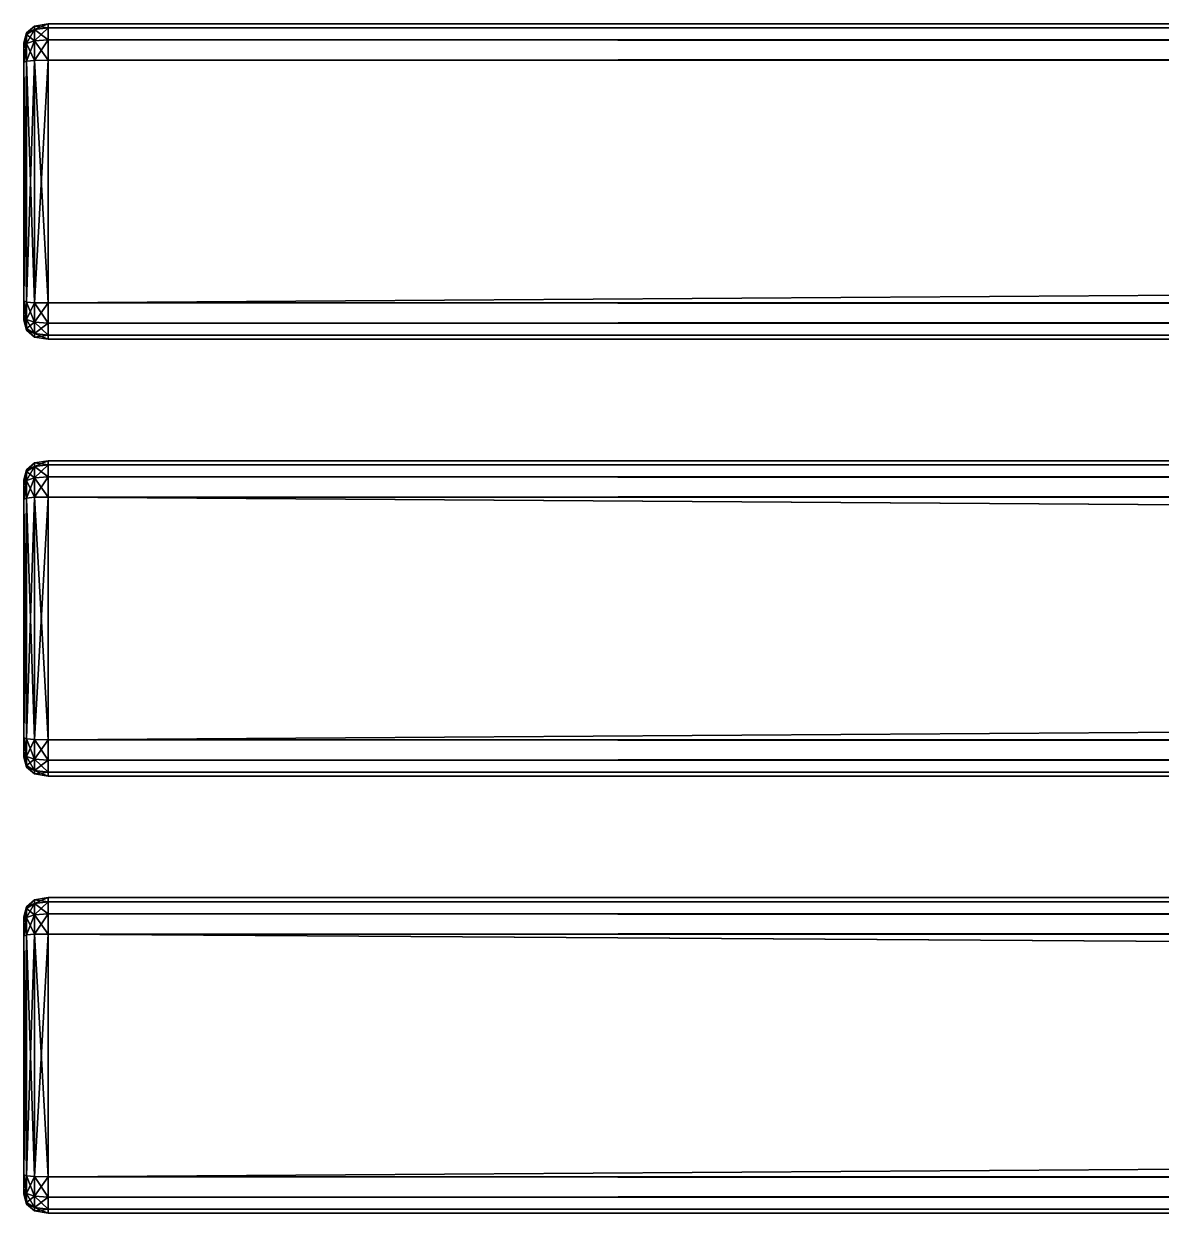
# Model space of a CAD drawing. Extents: x -1.5 to 1.5, y -0.27 to 0.35.
# Drawn here: x -1.4998 to -1.406, y -0.1937 to -0.0957 of the extents above; entities that cross this region are included whole.
import ezdxf

# ---------------------------------------------------------------- set-up
doc = ezdxf.new("R2010")
doc.units = 0
doc.header["$MEASUREMENT"] = 0
doc.layers.get('0').update_dxf_attribs({"linetype": 'CONTINUOUS'})

msp = doc.modelspace()

# ---------------------------------------------------------------- linework, layer by layer
at = {"linetype": 'Continuous'}
for points in [[(-1.499556, -0.096419, 0.416581), (-1.499556, -0.096419, 0.28273), (-1.49889, -0.095856, 0.282674)], [(-1.49889, -0.095856, 0.282674), (-1.49889, -0.095856, 0.416637), (-1.499556, -0.096419, 0.416581)], [(-1.49889, -0.096139, 0.281063), (-1.49889, -0.095856, 0.282674), (-1.499556, -0.096419, 0.28273)], [(-1.499556, -0.096555, 0.418025), (-1.499556, -0.096419, 0.416581), (-1.49889, -0.095856, 0.416637)], [(-1.49889, -0.095856, 0.416637), (-1.49889, -0.096139, 0.418248), (-1.499556, -0.096555, 0.418025)], [(-1.49889, -0.095856, 0.416637), (-1.49889, -0.095856, 0.282674), (-1.497779, -0.095668, 0.282655)], [(-1.497779, -0.095668, 0.282655), (-1.497779, -0.095668, 0.416655), (-1.49889, -0.095856, 0.416637)], [(-1.497779, -0.096001, 0.280989), (-1.497779, -0.095668, 0.282655), (-1.49889, -0.095856, 0.282674)], [(-1.49889, -0.096139, 0.418248), (-1.49889, -0.095856, 0.416637), (-1.497779, -0.095668, 0.416655)], [(-1.497779, -0.095668, 0.416655), (-1.497779, -0.096001, 0.418322), (-1.49889, -0.096139, 0.418248)], [(-1.49889, -0.095856, 0.282674), (-1.49889, -0.096139, 0.281063), (-1.497779, -0.096001, 0.280989)], [(-1.497779, -0.097001, 0.279989), (-1.497779, -0.096001, 0.280989), (-1.49889, -0.096139, 0.281063)], [(-1.49889, -0.097075, 0.419183), (-1.49889, -0.096139, 0.418248), (-1.497779, -0.096001, 0.418322)], [(-1.497779, -0.096001, 0.418322), (-1.497779, -0.097001, 0.419322), (-1.49889, -0.097075, 0.419183)], [(1.498222, -0.095668, 0.282655), (1.498222, -0.095668, 0.416655), (-1.497779, -0.095668, 0.416655)], [(-1.497779, -0.095668, 0.416655), (-1.497779, -0.095668, 0.282655), (1.498222, -0.095668, 0.282655)], [(-1.497779, -0.096001, 0.280989), (1.498222, -0.096001, 0.280989), (1.498222, -0.095668, 0.282655)], [(1.498222, -0.095668, 0.282655), (-1.497779, -0.095668, 0.282655), (-1.497779, -0.096001, 0.280989)], [(1.498222, -0.096001, 0.418322), (-1.497779, -0.096001, 0.418322), (-1.497779, -0.095668, 0.416655)], [(-1.497779, -0.095668, 0.416655), (1.498222, -0.095668, 0.416655), (1.498222, -0.096001, 0.418322)], [(-1.497779, -0.097001, 0.279989), (1.498222, -0.097001, 0.279989), (1.498222, -0.096001, 0.280989)], [(1.498222, -0.096001, 0.280989), (-1.497779, -0.096001, 0.280989), (-1.497779, -0.097001, 0.279989)], [(1.498222, -0.097001, 0.419322), (-1.497779, -0.097001, 0.419322), (-1.497779, -0.096001, 0.418322)], [(-1.497779, -0.096001, 0.418322), (1.498222, -0.096001, 0.418322), (1.498222, -0.097001, 0.419322)], [(-1.499779, -0.097359, 0.416488), (-1.499779, -0.097359, 0.282823), (-1.499556, -0.096419, 0.28273)], [(-1.499556, -0.096419, 0.28273), (-1.499556, -0.096419, 0.416581), (-1.499779, -0.097359, 0.416488)], [(-1.499556, -0.096555, 0.281285), (-1.499556, -0.096419, 0.28273), (-1.499779, -0.097359, 0.282823)], [(-1.499779, -0.097248, 0.417655), (-1.499779, -0.097359, 0.416488), (-1.499556, -0.096419, 0.416581)], [(-1.499556, -0.096419, 0.416581), (-1.499556, -0.096555, 0.418025), (-1.499779, -0.097248, 0.417655)], [(-1.499779, -0.097359, 0.282823), (-1.499779, -0.097248, 0.281656), (-1.499556, -0.096555, 0.281285)], [(-1.499556, -0.097297, 0.280543), (-1.499556, -0.096555, 0.281285), (-1.499779, -0.097248, 0.281656)], [(-1.499779, -0.097668, 0.418075), (-1.499779, -0.097248, 0.417655), (-1.499556, -0.096555, 0.418025)], [(-1.499556, -0.096555, 0.418025), (-1.499556, -0.097297, 0.418768), (-1.499779, -0.097668, 0.418075)], [(-1.499556, -0.096419, 0.28273), (-1.499556, -0.096555, 0.281285), (-1.49889, -0.096139, 0.281063)], [(-1.49889, -0.097075, 0.280127), (-1.49889, -0.096139, 0.281063), (-1.499556, -0.096555, 0.281285)], [(-1.499556, -0.097297, 0.418768), (-1.499556, -0.096555, 0.418025), (-1.49889, -0.096139, 0.418248)], [(-1.49889, -0.096139, 0.418248), (-1.49889, -0.097075, 0.419183), (-1.499556, -0.097297, 0.418768)], [(-1.499556, -0.096555, 0.281285), (-1.499556, -0.097297, 0.280543), (-1.49889, -0.097075, 0.280127)], [(-1.49889, -0.096139, 0.281063), (-1.49889, -0.097075, 0.280127), (-1.497779, -0.097001, 0.279989)], [(-1.497779, -0.098668, 0.279655), (-1.497779, -0.097001, 0.279989), (-1.49889, -0.097075, 0.280127)], [(-1.49889, -0.098686, 0.419467), (-1.49889, -0.097075, 0.419183), (-1.497779, -0.097001, 0.419322)], [(-1.497779, -0.097001, 0.419322), (-1.497779, -0.098668, 0.419655), (-1.49889, -0.098686, 0.419467)], [(-1.497779, -0.097001, 0.279989), (-1.497779, -0.098668, 0.279655), (1.498222, -0.098668, 0.279655)], [(1.498222, -0.098668, 0.279655), (1.498222, -0.097001, 0.279989), (-1.497779, -0.097001, 0.279989)], [(-1.497779, -0.098668, 0.419655), (-1.497779, -0.097001, 0.419322), (1.498222, -0.097001, 0.419322)], [(1.498222, -0.097001, 0.419322), (1.498222, -0.098668, 0.419655), (-1.497779, -0.098668, 0.419655)], [(-1.499779, -0.097668, 0.281236), (-1.499779, -0.097248, 0.281656), (-1.499779, -0.097359, 0.282823)], [(-1.499779, -0.097248, 0.417655), (-1.499779, -0.097668, 0.418075), (-1.499779, -0.097359, 0.416488)], [(-1.499779, -0.097248, 0.281656), (-1.499779, -0.097668, 0.281236), (-1.499556, -0.097297, 0.280543)], [(-1.499556, -0.098742, 0.280407), (-1.499556, -0.097297, 0.280543), (-1.499779, -0.097668, 0.281236)], [(-1.499779, -0.098835, 0.417964), (-1.499779, -0.097668, 0.418075), (-1.499556, -0.097297, 0.418768)], [(-1.499556, -0.097297, 0.418768), (-1.499556, -0.098742, 0.418904), (-1.499779, -0.098835, 0.417964)], [(-1.499779, -0.098835, 0.281347), (-1.499779, -0.097668, 0.281236), (-1.499779, -0.097359, 0.282823)], [(-1.499779, -0.118498, 0.281347), (-1.499779, -0.098835, 0.281347), (-1.499779, -0.097359, 0.282823)], [(-1.499779, -0.119665, 0.281236), (-1.499779, -0.118498, 0.281347), (-1.499779, -0.097359, 0.282823)], [(-1.499779, -0.120086, 0.281656), (-1.499779, -0.119665, 0.281236), (-1.499779, -0.097359, 0.282823)], [(-1.499779, -0.119975, 0.282823), (-1.499779, -0.120086, 0.281656), (-1.499779, -0.097359, 0.282823)], [(-1.499779, -0.119975, 0.416488), (-1.499779, -0.119975, 0.282823), (-1.499779, -0.097359, 0.282823)], [(-1.499779, -0.120086, 0.417655), (-1.499779, -0.119975, 0.416488), (-1.499779, -0.097359, 0.282823)], [(-1.499779, -0.119665, 0.418075), (-1.499779, -0.120086, 0.417655), (-1.499779, -0.097359, 0.282823)], [(-1.499779, -0.118498, 0.417964), (-1.499779, -0.119665, 0.418075), (-1.499779, -0.097359, 0.282823)], [(-1.499779, -0.098835, 0.417964), (-1.499779, -0.118498, 0.417964), (-1.499779, -0.097359, 0.282823)], [(-1.499779, -0.098835, 0.417964), (-1.499779, -0.097359, 0.282823), (-1.499779, -0.097359, 0.416488)], [(-1.499779, -0.097668, 0.418075), (-1.499779, -0.098835, 0.417964), (-1.499779, -0.097359, 0.416488)], [(-1.499779, -0.097668, 0.281236), (-1.499779, -0.098835, 0.281347), (-1.499556, -0.098742, 0.280407)], [(-1.49889, -0.098686, 0.279843), (-1.49889, -0.097075, 0.280127), (-1.499556, -0.097297, 0.280543)], [(-1.499556, -0.098742, 0.418904), (-1.499556, -0.097297, 0.418768), (-1.49889, -0.097075, 0.419183)], [(-1.49889, -0.097075, 0.419183), (-1.49889, -0.098686, 0.419467), (-1.499556, -0.098742, 0.418904)], [(-1.499556, -0.097297, 0.280543), (-1.499556, -0.098742, 0.280407), (-1.49889, -0.098686, 0.279843)], [(-1.49889, -0.097075, 0.280127), (-1.49889, -0.098686, 0.279843), (-1.497779, -0.098668, 0.279655)], [(-1.499556, -0.118591, 0.280407), (-1.499556, -0.098742, 0.280407), (-1.499779, -0.098835, 0.281347)], [(-1.499779, -0.118498, 0.417964), (-1.499779, -0.098835, 0.417964), (-1.499556, -0.098742, 0.418904)], [(-1.499556, -0.098742, 0.418904), (-1.499556, -0.118591, 0.418904), (-1.499779, -0.118498, 0.417964)], [(-1.499779, -0.098835, 0.281347), (-1.499779, -0.118498, 0.281347), (-1.499556, -0.118591, 0.280407)], [(-1.49889, -0.118647, 0.279843), (-1.49889, -0.098686, 0.279843), (-1.499556, -0.098742, 0.280407)], [(-1.499556, -0.118591, 0.418904), (-1.499556, -0.098742, 0.418904), (-1.49889, -0.098686, 0.419467)], [(-1.49889, -0.098686, 0.419467), (-1.49889, -0.118647, 0.419467), (-1.499556, -0.118591, 0.418904)], [(-1.499556, -0.098742, 0.280407), (-1.499556, -0.118591, 0.280407), (-1.49889, -0.118647, 0.279843)], [(-1.497779, -0.118666, 0.279655), (-1.497779, -0.098668, 0.279655), (-1.49889, -0.098686, 0.279843)], [(-1.49889, -0.118647, 0.419467), (-1.49889, -0.098686, 0.419467), (-1.497779, -0.098668, 0.419655)], [(-1.497779, -0.098668, 0.419655), (-1.497779, -0.118666, 0.419655), (-1.49889, -0.118647, 0.419467)], [(-1.49889, -0.098686, 0.279843), (-1.49889, -0.118647, 0.279843), (-1.497779, -0.118666, 0.279655)], [(-1.497779, -0.118666, 0.419655), (-1.497779, -0.098668, 0.419655), (1.498222, -0.098668, 0.419655)], [(1.498222, -0.098668, 0.419655), (1.498222, -0.118666, 0.419655), (-1.497779, -0.118666, 0.419655)], [(-1.497779, -0.118666, 0.279655), (1.498222, -0.118666, 0.279655), (1.498222, -0.098668, 0.279655)], [(1.498222, -0.098668, 0.279655), (-1.497779, -0.098668, 0.279655), (-1.497779, -0.118666, 0.279655)], [(-1.499779, -0.118498, 0.281347), (-1.499779, -0.119665, 0.281236), (-1.499556, -0.120036, 0.280543)], [(-1.499556, -0.120036, 0.280543), (-1.499556, -0.118591, 0.280407), (-1.499779, -0.118498, 0.281347)], [(-1.499779, -0.119665, 0.418075), (-1.499779, -0.118498, 0.417964), (-1.499556, -0.118591, 0.418904)], [(-1.499556, -0.118591, 0.418904), (-1.499556, -0.120036, 0.418768), (-1.499779, -0.119665, 0.418075)], [(-1.499556, -0.118591, 0.280407), (-1.499556, -0.120036, 0.280543), (-1.49889, -0.120258, 0.280127)], [(-1.49889, -0.120258, 0.280127), (-1.49889, -0.118647, 0.279843), (-1.499556, -0.118591, 0.280407)], [(-1.499556, -0.120036, 0.418768), (-1.499556, -0.118591, 0.418904), (-1.49889, -0.118647, 0.419467)], [(-1.49889, -0.118647, 0.419467), (-1.49889, -0.120258, 0.419183), (-1.499556, -0.120036, 0.418768)], [(-1.49889, -0.118647, 0.279843), (-1.49889, -0.120258, 0.280127), (-1.497779, -0.120333, 0.279989)], [(-1.497779, -0.120333, 0.279989), (-1.497779, -0.118666, 0.279655), (-1.49889, -0.118647, 0.279843)], [(-1.49889, -0.120258, 0.419183), (-1.49889, -0.118647, 0.419467), (-1.497779, -0.118666, 0.419655)], [(-1.497779, -0.118666, 0.419655), (-1.497779, -0.120333, 0.419322), (-1.49889, -0.120258, 0.419183)], [(-1.497779, -0.118666, 0.279655), (-1.497779, -0.120333, 0.279989), (1.498222, -0.120333, 0.279989)], [(1.498222, -0.120333, 0.279989), (1.498222, -0.118666, 0.279655), (-1.497779, -0.118666, 0.279655)], [(1.498222, -0.118666, 0.419655), (1.498222, -0.120333, 0.419322), (-1.497779, -0.120333, 0.419322)], [(-1.497779, -0.120333, 0.419322), (-1.497779, -0.118666, 0.419655), (1.498222, -0.118666, 0.419655)], [(-1.499779, -0.119665, 0.281236), (-1.499779, -0.120086, 0.281656), (-1.499556, -0.120778, 0.281285)], [(-1.499556, -0.120778, 0.281285), (-1.499556, -0.120036, 0.280543), (-1.499779, -0.119665, 0.281236)], [(-1.499779, -0.120086, 0.417655), (-1.499779, -0.119665, 0.418075), (-1.499556, -0.120036, 0.418768)], [(-1.499779, -0.120086, 0.281656), (-1.499779, -0.119975, 0.282823), (-1.499556, -0.120914, 0.28273)], [(-1.499779, -0.119975, 0.282823), (-1.499779, -0.119975, 0.416488), (-1.499556, -0.120914, 0.416581)], [(-1.499556, -0.120914, 0.416581), (-1.499556, -0.120914, 0.28273), (-1.499779, -0.119975, 0.282823)], [(-1.499779, -0.119975, 0.416488), (-1.499779, -0.120086, 0.417655), (-1.499556, -0.120778, 0.418025)], [(-1.499556, -0.120778, 0.418025), (-1.499556, -0.120914, 0.416581), (-1.499779, -0.119975, 0.416488)], [(-1.499556, -0.120036, 0.418768), (-1.499556, -0.120778, 0.418025), (-1.499779, -0.120086, 0.417655)], [(-1.499556, -0.120914, 0.28273), (-1.499556, -0.120778, 0.281285), (-1.499779, -0.120086, 0.281656)], [(-1.499556, -0.120036, 0.280543), (-1.499556, -0.120778, 0.281285), (-1.49889, -0.121194, 0.281063)], [(-1.49889, -0.121194, 0.281063), (-1.49889, -0.120258, 0.280127), (-1.499556, -0.120036, 0.280543)], [(-1.499556, -0.120778, 0.418025), (-1.499556, -0.120036, 0.418768), (-1.49889, -0.120258, 0.419183)], [(-1.49889, -0.120258, 0.419183), (-1.49889, -0.121194, 0.418248), (-1.499556, -0.120778, 0.418025)], [(-1.49889, -0.120258, 0.280127), (-1.49889, -0.121194, 0.281063), (-1.497779, -0.121333, 0.280989)], [(-1.497779, -0.121333, 0.280989), (-1.497779, -0.120333, 0.279989), (-1.49889, -0.120258, 0.280127)], [(-1.49889, -0.121194, 0.418248), (-1.49889, -0.120258, 0.419183), (-1.497779, -0.120333, 0.419322)], [(-1.497779, -0.120333, 0.419322), (-1.497779, -0.121333, 0.418322), (-1.49889, -0.121194, 0.418248)], [(-1.497779, -0.121333, 0.280989), (1.498222, -0.121333, 0.280989), (1.498222, -0.120333, 0.279989)], [(1.498222, -0.120333, 0.279989), (-1.497779, -0.120333, 0.279989), (-1.497779, -0.121333, 0.280989)], [(1.498222, -0.121333, 0.418322), (-1.497779, -0.121333, 0.418322), (-1.497779, -0.120333, 0.419322)], [(-1.497779, -0.120333, 0.419322), (1.498222, -0.120333, 0.419322), (1.498222, -0.121333, 0.418322)], [(-1.499556, -0.120778, 0.281285), (-1.499556, -0.120914, 0.28273), (-1.49889, -0.121478, 0.282674)], [(-1.49889, -0.121478, 0.282674), (-1.49889, -0.121194, 0.281063), (-1.499556, -0.120778, 0.281285)], [(-1.499556, -0.120914, 0.416581), (-1.499556, -0.120778, 0.418025), (-1.49889, -0.121194, 0.418248)], [(-1.499556, -0.120914, 0.28273), (-1.499556, -0.120914, 0.416581), (-1.49889, -0.121478, 0.416637)], [(-1.49889, -0.121478, 0.416637), (-1.49889, -0.121478, 0.282674), (-1.499556, -0.120914, 0.28273)], [(-1.49889, -0.121194, 0.418248), (-1.49889, -0.121478, 0.416637), (-1.499556, -0.120914, 0.416581)], [(-1.49889, -0.121194, 0.281063), (-1.49889, -0.121478, 0.282674), (-1.497779, -0.121666, 0.282655)], [(-1.497779, -0.121666, 0.282655), (-1.497779, -0.121333, 0.280989), (-1.49889, -0.121194, 0.281063)], [(-1.49889, -0.121478, 0.416637), (-1.49889, -0.121194, 0.418248), (-1.497779, -0.121333, 0.418322)], [(-1.497779, -0.121333, 0.418322), (-1.497779, -0.121666, 0.416655), (-1.49889, -0.121478, 0.416637)], [(-1.49889, -0.121478, 0.282674), (-1.49889, -0.121478, 0.416637), (-1.497779, -0.121666, 0.416655)], [(-1.497779, -0.121666, 0.416655), (-1.497779, -0.121666, 0.282655), (-1.49889, -0.121478, 0.282674)], [(1.498222, -0.121333, 0.280989), (-1.497779, -0.121333, 0.280989), (-1.497779, -0.121666, 0.282655)], [(-1.497779, -0.121666, 0.282655), (1.498222, -0.121666, 0.282655), (1.498222, -0.121333, 0.280989)], [(1.498222, -0.121666, 0.416655), (-1.497779, -0.121666, 0.416655), (-1.497779, -0.121333, 0.418322)], [(-1.497779, -0.121333, 0.418322), (1.498222, -0.121333, 0.418322), (1.498222, -0.121666, 0.416655)], [(-1.497779, -0.121666, 0.282655), (-1.497779, -0.121666, 0.416655), (1.498222, -0.121666, 0.416655)], [(1.498222, -0.121666, 0.416655), (1.498222, -0.121666, 0.282655), (-1.497779, -0.121666, 0.282655)], [(-1.499556, -0.132417, 0.416581), (-1.499556, -0.132417, 0.28273), (-1.49889, -0.131853, 0.282674)], [(-1.49889, -0.131853, 0.282674), (-1.49889, -0.131853, 0.416637), (-1.499556, -0.132417, 0.416581)], [(-1.49889, -0.132137, 0.281063), (-1.49889, -0.131853, 0.282674), (-1.499556, -0.132417, 0.28273)], [(-1.499556, -0.132553, 0.418025), (-1.499556, -0.132417, 0.416581), (-1.49889, -0.131853, 0.416637)], [(-1.49889, -0.131853, 0.416637), (-1.49889, -0.132137, 0.418248), (-1.499556, -0.132553, 0.418025)], [(-1.499556, -0.132417, 0.28273), (-1.499556, -0.132553, 0.281285), (-1.49889, -0.132137, 0.281063)], [(-1.49889, -0.133073, 0.280127), (-1.49889, -0.132137, 0.281063), (-1.499556, -0.132553, 0.281285)], [(-1.499556, -0.133295, 0.418768), (-1.499556, -0.132553, 0.418025), (-1.49889, -0.132137, 0.418248)], [(-1.49889, -0.132137, 0.418248), (-1.49889, -0.133073, 0.419183), (-1.499556, -0.133295, 0.418768)], [(-1.49889, -0.131853, 0.416637), (-1.49889, -0.131853, 0.282674), (-1.497779, -0.131665, 0.282655)], [(-1.497779, -0.131665, 0.282655), (-1.497779, -0.131665, 0.416655), (-1.49889, -0.131853, 0.416637)], [(-1.497779, -0.131999, 0.280989), (-1.497779, -0.131665, 0.282655), (-1.49889, -0.131853, 0.282674)], [(-1.49889, -0.132137, 0.418248), (-1.49889, -0.131853, 0.416637), (-1.497779, -0.131665, 0.416655)], [(-1.497779, -0.131665, 0.416655), (-1.497779, -0.131999, 0.418322), (-1.49889, -0.132137, 0.418248)], [(-1.49889, -0.131853, 0.282674), (-1.49889, -0.132137, 0.281063), (-1.497779, -0.131999, 0.280989)], [(-1.497779, -0.132999, 0.279989), (-1.497779, -0.131999, 0.280989), (-1.49889, -0.132137, 0.281063)], [(-1.49889, -0.133073, 0.419183), (-1.49889, -0.132137, 0.418248), (-1.497779, -0.131999, 0.418322)], [(-1.497779, -0.131999, 0.418322), (-1.497779, -0.132999, 0.419322), (-1.49889, -0.133073, 0.419183)], [(-1.49889, -0.132137, 0.281063), (-1.49889, -0.133073, 0.280127), (-1.497779, -0.132999, 0.279989)], [(1.498222, -0.131665, 0.282655), (1.498222, -0.131665, 0.416655), (-1.497779, -0.131665, 0.416655)], [(-1.497779, -0.131665, 0.416655), (-1.497779, -0.131665, 0.282655), (1.498222, -0.131665, 0.282655)], [(-1.497779, -0.131999, 0.280989), (1.498222, -0.131999, 0.280989), (1.498222, -0.131665, 0.282655)], [(1.498222, -0.131665, 0.282655), (-1.497779, -0.131665, 0.282655), (-1.497779, -0.131999, 0.280989)], [(1.498222, -0.131999, 0.418322), (-1.497779, -0.131999, 0.418322), (-1.497779, -0.131665, 0.416655)], [(-1.497779, -0.131665, 0.416655), (1.498222, -0.131665, 0.416655), (1.498222, -0.131999, 0.418322)], [(-1.497779, -0.132999, 0.279989), (1.498222, -0.132999, 0.279989), (1.498222, -0.131999, 0.280989)], [(1.498222, -0.131999, 0.280989), (-1.497779, -0.131999, 0.280989), (-1.497779, -0.132999, 0.279989)], [(1.498222, -0.132999, 0.419322), (-1.497779, -0.132999, 0.419322), (-1.497779, -0.131999, 0.418322)], [(-1.497779, -0.131999, 0.418322), (1.498222, -0.131999, 0.418322), (1.498222, -0.132999, 0.419322)], [(-1.499779, -0.133357, 0.416488), (-1.499779, -0.133357, 0.282823), (-1.499556, -0.132417, 0.28273)], [(-1.499556, -0.132417, 0.28273), (-1.499556, -0.132417, 0.416581), (-1.499779, -0.133357, 0.416488)], [(-1.499556, -0.132553, 0.281285), (-1.499556, -0.132417, 0.28273), (-1.499779, -0.133357, 0.282823)], [(-1.499779, -0.133246, 0.417655), (-1.499779, -0.133357, 0.416488), (-1.499556, -0.132417, 0.416581)], [(-1.499556, -0.132417, 0.416581), (-1.499556, -0.132553, 0.418025), (-1.499779, -0.133246, 0.417655)], [(-1.499779, -0.133357, 0.282823), (-1.499779, -0.133246, 0.281656), (-1.499556, -0.132553, 0.281285)], [(-1.499556, -0.133295, 0.280543), (-1.499556, -0.132553, 0.281285), (-1.499779, -0.133246, 0.281656)], [(-1.499779, -0.133666, 0.418075), (-1.499779, -0.133246, 0.417655), (-1.499556, -0.132553, 0.418025)], [(-1.499556, -0.132553, 0.418025), (-1.499556, -0.133295, 0.418768), (-1.499779, -0.133666, 0.418075)], [(-1.499779, -0.133666, 0.281236), (-1.499779, -0.133246, 0.281656), (-1.499779, -0.133357, 0.282823)], [(-1.499779, -0.133246, 0.417655), (-1.499779, -0.133666, 0.418075), (-1.499779, -0.133357, 0.416488)], [(-1.499779, -0.133246, 0.281656), (-1.499779, -0.133666, 0.281236), (-1.499556, -0.133295, 0.280543)], [(-1.499556, -0.132553, 0.281285), (-1.499556, -0.133295, 0.280543), (-1.49889, -0.133073, 0.280127)], [(-1.49889, -0.134684, 0.279843), (-1.49889, -0.133073, 0.280127), (-1.499556, -0.133295, 0.280543)], [(-1.499556, -0.13474, 0.418904), (-1.499556, -0.133295, 0.418768), (-1.49889, -0.133073, 0.419183)], [(-1.49889, -0.133073, 0.419183), (-1.49889, -0.134684, 0.419467), (-1.499556, -0.13474, 0.418904)], [(-1.497779, -0.134665, 0.279655), (-1.497779, -0.132999, 0.279989), (-1.49889, -0.133073, 0.280127)], [(-1.49889, -0.134684, 0.419467), (-1.49889, -0.133073, 0.419183), (-1.497779, -0.132999, 0.419322)], [(-1.497779, -0.132999, 0.419322), (-1.497779, -0.134665, 0.419655), (-1.49889, -0.134684, 0.419467)], [(-1.49889, -0.133073, 0.280127), (-1.49889, -0.134684, 0.279843), (-1.497779, -0.134665, 0.279655)], [(-1.497779, -0.132999, 0.279989), (-1.497779, -0.134665, 0.279655), (1.498222, -0.134665, 0.279655)], [(1.498222, -0.134665, 0.279655), (1.498222, -0.132999, 0.279989), (-1.497779, -0.132999, 0.279989)], [(-1.497779, -0.134665, 0.419655), (-1.497779, -0.132999, 0.419322), (1.498222, -0.132999, 0.419322)], [(1.498222, -0.132999, 0.419322), (1.498222, -0.134665, 0.419655), (-1.497779, -0.134665, 0.419655)], [(-1.499556, -0.13474, 0.280407), (-1.499556, -0.133295, 0.280543), (-1.499779, -0.133666, 0.281236)], [(-1.499779, -0.134833, 0.417964), (-1.499779, -0.133666, 0.418075), (-1.499556, -0.133295, 0.418768)], [(-1.499556, -0.133295, 0.418768), (-1.499556, -0.13474, 0.418904), (-1.499779, -0.134833, 0.417964)], [(-1.499779, -0.134833, 0.281347), (-1.499779, -0.133666, 0.281236), (-1.499779, -0.133357, 0.282823)], [(-1.499779, -0.154499, 0.281347), (-1.499779, -0.134833, 0.281347), (-1.499779, -0.133357, 0.282823)], [(-1.499779, -0.155666, 0.281236), (-1.499779, -0.154499, 0.281347), (-1.499779, -0.133357, 0.282823)], [(-1.499779, -0.156087, 0.281656), (-1.499779, -0.155666, 0.281236), (-1.499779, -0.133357, 0.282823)], [(-1.499779, -0.155975, 0.282823), (-1.499779, -0.156087, 0.281656), (-1.499779, -0.133357, 0.282823)], [(-1.499779, -0.155975, 0.416488), (-1.499779, -0.155975, 0.282823), (-1.499779, -0.133357, 0.282823)], [(-1.499779, -0.156087, 0.417655), (-1.499779, -0.155975, 0.416488), (-1.499779, -0.133357, 0.282823)], [(-1.499779, -0.155666, 0.418075), (-1.499779, -0.156087, 0.417655), (-1.499779, -0.133357, 0.282823)], [(-1.499779, -0.154499, 0.417964), (-1.499779, -0.155666, 0.418075), (-1.499779, -0.133357, 0.282823)], [(-1.499779, -0.134833, 0.417964), (-1.499779, -0.154499, 0.417964), (-1.499779, -0.133357, 0.282823)], [(-1.499779, -0.134833, 0.417964), (-1.499779, -0.133357, 0.282823), (-1.499779, -0.133357, 0.416488)], [(-1.499779, -0.133666, 0.418075), (-1.499779, -0.134833, 0.417964), (-1.499779, -0.133357, 0.416488)], [(-1.499779, -0.133666, 0.281236), (-1.499779, -0.134833, 0.281347), (-1.499556, -0.13474, 0.280407)], [(-1.499556, -0.133295, 0.280543), (-1.499556, -0.13474, 0.280407), (-1.49889, -0.134684, 0.279843)], [(-1.499556, -0.154592, 0.280407), (-1.499556, -0.13474, 0.280407), (-1.499779, -0.134833, 0.281347)], [(-1.499779, -0.154499, 0.417964), (-1.499779, -0.134833, 0.417964), (-1.499556, -0.13474, 0.418904)], [(-1.499556, -0.13474, 0.418904), (-1.499556, -0.154592, 0.418904), (-1.499779, -0.154499, 0.417964)], [(-1.499779, -0.134833, 0.281347), (-1.499779, -0.154499, 0.281347), (-1.499556, -0.154592, 0.280407)], [(-1.49889, -0.154648, 0.279843), (-1.49889, -0.134684, 0.279843), (-1.499556, -0.13474, 0.280407)], [(-1.499556, -0.154592, 0.418904), (-1.499556, -0.13474, 0.418904), (-1.49889, -0.134684, 0.419467)], [(-1.49889, -0.134684, 0.419467), (-1.49889, -0.154648, 0.419467), (-1.499556, -0.154592, 0.418904)], [(-1.499556, -0.13474, 0.280407), (-1.499556, -0.154592, 0.280407), (-1.49889, -0.154648, 0.279843)], [(-1.497779, -0.154667, 0.279655), (-1.497779, -0.134665, 0.279655), (-1.49889, -0.134684, 0.279843)], [(-1.49889, -0.154648, 0.419467), (-1.49889, -0.134684, 0.419467), (-1.497779, -0.134665, 0.419655)], [(-1.497779, -0.134665, 0.419655), (-1.497779, -0.154667, 0.419655), (-1.49889, -0.154648, 0.419467)], [(-1.49889, -0.134684, 0.279843), (-1.49889, -0.154648, 0.279843), (-1.497779, -0.154667, 0.279655)], [(-1.497779, -0.154667, 0.419655), (-1.497779, -0.134665, 0.419655), (1.498222, -0.134665, 0.419655)], [(1.498222, -0.134665, 0.419655), (1.498222, -0.154667, 0.419655), (-1.497779, -0.154667, 0.419655)], [(-1.497779, -0.134665, 0.279655), (-1.497779, -0.154667, 0.279655), (1.498222, -0.154667, 0.279655)], [(1.498222, -0.154667, 0.279655), (1.498222, -0.134665, 0.279655), (-1.497779, -0.134665, 0.279655)], [(-1.499779, -0.154499, 0.281347), (-1.499779, -0.155666, 0.281236), (-1.499556, -0.156037, 0.280543)], [(-1.499556, -0.156037, 0.280543), (-1.499556, -0.154592, 0.280407), (-1.499779, -0.154499, 0.281347)], [(-1.499779, -0.155666, 0.418075), (-1.499779, -0.154499, 0.417964), (-1.499556, -0.154592, 0.418904)], [(-1.499556, -0.154592, 0.418904), (-1.499556, -0.156037, 0.418768), (-1.499779, -0.155666, 0.418075)], [(-1.499556, -0.154592, 0.280407), (-1.499556, -0.156037, 0.280543), (-1.49889, -0.156259, 0.280127)], [(-1.49889, -0.156259, 0.280127), (-1.49889, -0.154648, 0.279843), (-1.499556, -0.154592, 0.280407)], [(-1.499556, -0.156037, 0.418768), (-1.499556, -0.154592, 0.418904), (-1.49889, -0.154648, 0.419467)], [(-1.49889, -0.154648, 0.419467), (-1.49889, -0.156259, 0.419183), (-1.499556, -0.156037, 0.418768)], [(-1.49889, -0.154648, 0.279843), (-1.49889, -0.156259, 0.280127), (-1.497779, -0.156334, 0.279989)], [(-1.497779, -0.156334, 0.279989), (-1.497779, -0.154667, 0.279655), (-1.49889, -0.154648, 0.279843)], [(-1.49889, -0.156259, 0.419183), (-1.49889, -0.154648, 0.419467), (-1.497779, -0.154667, 0.419655)], [(-1.497779, -0.154667, 0.419655), (-1.497779, -0.156334, 0.419322), (-1.49889, -0.156259, 0.419183)], [(-1.497779, -0.154667, 0.279655), (-1.497779, -0.156334, 0.279989), (1.498222, -0.156334, 0.279989)], [(1.498222, -0.156334, 0.279989), (1.498222, -0.154667, 0.279655), (-1.497779, -0.154667, 0.279655)], [(1.498222, -0.154667, 0.419655), (1.498222, -0.156334, 0.419322), (-1.497779, -0.156334, 0.419322)], [(-1.497779, -0.156334, 0.419322), (-1.497779, -0.154667, 0.419655), (1.498222, -0.154667, 0.419655)], [(-1.499779, -0.155666, 0.281236), (-1.499779, -0.156087, 0.281656), (-1.499556, -0.156779, 0.281285)], [(-1.499556, -0.156779, 0.281285), (-1.499556, -0.156037, 0.280543), (-1.499779, -0.155666, 0.281236)], [(-1.499779, -0.156087, 0.417655), (-1.499779, -0.155666, 0.418075), (-1.499556, -0.156037, 0.418768)], [(-1.499779, -0.156087, 0.281656), (-1.499779, -0.155975, 0.282823), (-1.499556, -0.156915, 0.28273)], [(-1.499779, -0.155975, 0.282823), (-1.499779, -0.155975, 0.416488), (-1.499556, -0.156915, 0.416581)], [(-1.499556, -0.156915, 0.416581), (-1.499556, -0.156915, 0.28273), (-1.499779, -0.155975, 0.282823)], [(-1.499779, -0.155975, 0.416488), (-1.499779, -0.156087, 0.417655), (-1.499556, -0.156779, 0.418025)], [(-1.499556, -0.156779, 0.418025), (-1.499556, -0.156915, 0.416581), (-1.499779, -0.155975, 0.416488)], [(-1.499556, -0.156037, 0.418768), (-1.499556, -0.156779, 0.418025), (-1.499779, -0.156087, 0.417655)], [(-1.499556, -0.156915, 0.28273), (-1.499556, -0.156779, 0.281285), (-1.499779, -0.156087, 0.281656)], [(-1.499556, -0.156037, 0.280543), (-1.499556, -0.156779, 0.281285), (-1.49889, -0.157195, 0.281063)], [(-1.49889, -0.157195, 0.281063), (-1.49889, -0.156259, 0.280127), (-1.499556, -0.156037, 0.280543)], [(-1.499556, -0.156779, 0.418025), (-1.499556, -0.156037, 0.418768), (-1.49889, -0.156259, 0.419183)], [(-1.49889, -0.156259, 0.419183), (-1.49889, -0.157195, 0.418248), (-1.499556, -0.156779, 0.418025)], [(-1.499556, -0.156779, 0.281285), (-1.499556, -0.156915, 0.28273), (-1.49889, -0.157479, 0.282674)], [(-1.49889, -0.157479, 0.282674), (-1.49889, -0.157195, 0.281063), (-1.499556, -0.156779, 0.281285)], [(-1.499556, -0.156915, 0.416581), (-1.499556, -0.156779, 0.418025), (-1.49889, -0.157195, 0.418248)], [(-1.49889, -0.156259, 0.280127), (-1.49889, -0.157195, 0.281063), (-1.497779, -0.157334, 0.280989)], [(-1.497779, -0.157334, 0.280989), (-1.497779, -0.156334, 0.279989), (-1.49889, -0.156259, 0.280127)], [(-1.49889, -0.157195, 0.418248), (-1.49889, -0.156259, 0.419183), (-1.497779, -0.156334, 0.419322)], [(-1.497779, -0.156334, 0.419322), (-1.497779, -0.157334, 0.418322), (-1.49889, -0.157195, 0.418248)], [(-1.497779, -0.157334, 0.280989), (1.498222, -0.157334, 0.280989), (1.498222, -0.156334, 0.279989)], [(1.498222, -0.156334, 0.279989), (-1.497779, -0.156334, 0.279989), (-1.497779, -0.157334, 0.280989)], [(1.498222, -0.157334, 0.418322), (-1.497779, -0.157334, 0.418322), (-1.497779, -0.156334, 0.419322)], [(-1.497779, -0.156334, 0.419322), (1.498222, -0.156334, 0.419322), (1.498222, -0.157334, 0.418322)], [(-1.499556, -0.156915, 0.28273), (-1.499556, -0.156915, 0.416581), (-1.49889, -0.157479, 0.416637)], [(-1.49889, -0.157479, 0.416637), (-1.49889, -0.157479, 0.282674), (-1.499556, -0.156915, 0.28273)], [(-1.49889, -0.157195, 0.418248), (-1.49889, -0.157479, 0.416637), (-1.499556, -0.156915, 0.416581)], [(-1.49889, -0.157195, 0.281063), (-1.49889, -0.157479, 0.282674), (-1.497779, -0.157667, 0.282655)], [(-1.497779, -0.157667, 0.282655), (-1.497779, -0.157334, 0.280989), (-1.49889, -0.157195, 0.281063)], [(-1.49889, -0.157479, 0.416637), (-1.49889, -0.157195, 0.418248), (-1.497779, -0.157334, 0.418322)], [(-1.497779, -0.157334, 0.418322), (-1.497779, -0.157667, 0.416655), (-1.49889, -0.157479, 0.416637)], [(-1.49889, -0.157479, 0.282674), (-1.49889, -0.157479, 0.416637), (-1.497779, -0.157667, 0.416655)], [(-1.497779, -0.157667, 0.416655), (-1.497779, -0.157667, 0.282655), (-1.49889, -0.157479, 0.282674)], [(1.498222, -0.157334, 0.280989), (-1.497779, -0.157334, 0.280989), (-1.497779, -0.157667, 0.282655)], [(-1.497779, -0.157667, 0.282655), (1.498222, -0.157667, 0.282655), (1.498222, -0.157334, 0.280989)], [(1.498222, -0.157667, 0.416655), (-1.497779, -0.157667, 0.416655), (-1.497779, -0.157334, 0.418322)], [(-1.497779, -0.157334, 0.418322), (1.498222, -0.157334, 0.418322), (1.498222, -0.157667, 0.416655)], [(-1.497779, -0.157667, 0.282655), (-1.497779, -0.157667, 0.416655), (1.498222, -0.157667, 0.416655)], [(1.498222, -0.157667, 0.416655), (1.498222, -0.157667, 0.282655), (-1.497779, -0.157667, 0.282655)], [(-1.499779, -0.169358, 0.416488), (-1.499779, -0.169358, 0.282823), (-1.499556, -0.168418, 0.28273)], [(-1.499556, -0.168418, 0.28273), (-1.499556, -0.168418, 0.416581), (-1.499779, -0.169358, 0.416488)], [(-1.499556, -0.168554, 0.281285), (-1.499556, -0.168418, 0.28273), (-1.499779, -0.169358, 0.282823)], [(-1.499779, -0.169246, 0.417655), (-1.499779, -0.169358, 0.416488), (-1.499556, -0.168418, 0.416581)], [(-1.499556, -0.168418, 0.416581), (-1.499556, -0.168554, 0.418025), (-1.499779, -0.169246, 0.417655)], [(-1.499779, -0.169358, 0.282823), (-1.499779, -0.169246, 0.281656), (-1.499556, -0.168554, 0.281285)], [(-1.499556, -0.169296, 0.280543), (-1.499556, -0.168554, 0.281285), (-1.499779, -0.169246, 0.281656)], [(-1.499779, -0.169667, 0.418075), (-1.499779, -0.169246, 0.417655), (-1.499556, -0.168554, 0.418025)], [(-1.499556, -0.168554, 0.418025), (-1.499556, -0.169296, 0.418768), (-1.499779, -0.169667, 0.418075)], [(-1.499556, -0.168418, 0.416581), (-1.499556, -0.168418, 0.28273), (-1.49889, -0.167854, 0.282674)], [(-1.49889, -0.167854, 0.282674), (-1.49889, -0.167854, 0.416637), (-1.499556, -0.168418, 0.416581)], [(-1.49889, -0.168138, 0.281063), (-1.49889, -0.167854, 0.282674), (-1.499556, -0.168418, 0.28273)], [(-1.499556, -0.168554, 0.418025), (-1.499556, -0.168418, 0.416581), (-1.49889, -0.167854, 0.416637)], [(-1.49889, -0.167854, 0.416637), (-1.49889, -0.168138, 0.418248), (-1.499556, -0.168554, 0.418025)], [(-1.499556, -0.168418, 0.28273), (-1.499556, -0.168554, 0.281285), (-1.49889, -0.168138, 0.281063)], [(-1.49889, -0.169074, 0.280127), (-1.49889, -0.168138, 0.281063), (-1.499556, -0.168554, 0.281285)], [(-1.499556, -0.169296, 0.418768), (-1.499556, -0.168554, 0.418025), (-1.49889, -0.168138, 0.418248)], [(-1.49889, -0.168138, 0.418248), (-1.49889, -0.169074, 0.419183), (-1.499556, -0.169296, 0.418768)], [(-1.499556, -0.168554, 0.281285), (-1.499556, -0.169296, 0.280543), (-1.49889, -0.169074, 0.280127)], [(-1.49889, -0.167854, 0.416637), (-1.49889, -0.167854, 0.282674), (-1.497779, -0.167666, 0.282655)], [(-1.497779, -0.167666, 0.282655), (-1.497779, -0.167666, 0.416655), (-1.49889, -0.167854, 0.416637)], [(-1.497779, -0.168, 0.280989), (-1.497779, -0.167666, 0.282655), (-1.49889, -0.167854, 0.282674)], [(-1.49889, -0.168138, 0.418248), (-1.49889, -0.167854, 0.416637), (-1.497779, -0.167666, 0.416655)], [(-1.497779, -0.167666, 0.416655), (-1.497779, -0.168, 0.418322), (-1.49889, -0.168138, 0.418248)], [(-1.49889, -0.167854, 0.282674), (-1.49889, -0.168138, 0.281063), (-1.497779, -0.168, 0.280989)], [(-1.497779, -0.169, 0.279989), (-1.497779, -0.168, 0.280989), (-1.49889, -0.168138, 0.281063)], [(-1.49889, -0.169074, 0.419183), (-1.49889, -0.168138, 0.418248), (-1.497779, -0.168, 0.418322)], [(-1.497779, -0.168, 0.418322), (-1.497779, -0.169, 0.419322), (-1.49889, -0.169074, 0.419183)], [(-1.49889, -0.168138, 0.281063), (-1.49889, -0.169074, 0.280127), (-1.497779, -0.169, 0.279989)], [(1.498222, -0.167666, 0.282655), (1.498222, -0.167666, 0.416655), (-1.497779, -0.167666, 0.416655)], [(-1.497779, -0.167666, 0.416655), (-1.497779, -0.167666, 0.282655), (1.498222, -0.167666, 0.282655)], [(-1.497779, -0.168, 0.280989), (1.498222, -0.168, 0.280989), (1.498222, -0.167666, 0.282655)], [(1.498222, -0.167666, 0.282655), (-1.497779, -0.167666, 0.282655), (-1.497779, -0.168, 0.280989)], [(1.498222, -0.168, 0.418322), (-1.497779, -0.168, 0.418322), (-1.497779, -0.167666, 0.416655)], [(-1.497779, -0.167666, 0.416655), (1.498222, -0.167666, 0.416655), (1.498222, -0.168, 0.418322)], [(-1.497779, -0.169, 0.279989), (1.498222, -0.169, 0.279989), (1.498222, -0.168, 0.280989)], [(1.498222, -0.168, 0.280989), (-1.497779, -0.168, 0.280989), (-1.497779, -0.169, 0.279989)], [(1.498222, -0.169, 0.419322), (-1.497779, -0.169, 0.419322), (-1.497779, -0.168, 0.418322)], [(-1.497779, -0.168, 0.418322), (1.498222, -0.168, 0.418322), (1.498222, -0.169, 0.419322)], [(-1.499779, -0.169667, 0.281236), (-1.499779, -0.169246, 0.281656), (-1.499779, -0.169358, 0.282823)], [(-1.499779, -0.169246, 0.417655), (-1.499779, -0.169667, 0.418075), (-1.499779, -0.169358, 0.416488)], [(-1.499779, -0.169246, 0.281656), (-1.499779, -0.169667, 0.281236), (-1.499556, -0.169296, 0.280543)], [(-1.499556, -0.170741, 0.280407), (-1.499556, -0.169296, 0.280543), (-1.499779, -0.169667, 0.281236)], [(-1.499779, -0.170834, 0.417964), (-1.499779, -0.169667, 0.418075), (-1.499556, -0.169296, 0.418768)], [(-1.499556, -0.169296, 0.418768), (-1.499556, -0.170741, 0.418904), (-1.499779, -0.170834, 0.417964)], [(-1.499779, -0.170834, 0.281347), (-1.499779, -0.169667, 0.281236), (-1.499779, -0.169358, 0.282823)], [(-1.499779, -0.1905, 0.281347), (-1.499779, -0.170834, 0.281347), (-1.499779, -0.169358, 0.282823)], [(-1.499779, -0.191667, 0.281236), (-1.499779, -0.1905, 0.281347), (-1.499779, -0.169358, 0.282823)], [(-1.499779, -0.192088, 0.281656), (-1.499779, -0.191667, 0.281236), (-1.499779, -0.169358, 0.282823)], [(-1.499779, -0.191976, 0.282823), (-1.499779, -0.192088, 0.281656), (-1.499779, -0.169358, 0.282823)], [(-1.499779, -0.191976, 0.416488), (-1.499779, -0.191976, 0.282823), (-1.499779, -0.169358, 0.282823)], [(-1.499779, -0.192088, 0.417655), (-1.499779, -0.191976, 0.416488), (-1.499779, -0.169358, 0.282823)], [(-1.499779, -0.191667, 0.418075), (-1.499779, -0.192088, 0.417655), (-1.499779, -0.169358, 0.282823)], [(-1.499779, -0.1905, 0.417964), (-1.499779, -0.191667, 0.418075), (-1.499779, -0.169358, 0.282823)], [(-1.499779, -0.170834, 0.417964), (-1.499779, -0.1905, 0.417964), (-1.499779, -0.169358, 0.282823)], [(-1.499779, -0.170834, 0.417964), (-1.499779, -0.169358, 0.282823), (-1.499779, -0.169358, 0.416488)], [(-1.499779, -0.169667, 0.418075), (-1.499779, -0.170834, 0.417964), (-1.499779, -0.169358, 0.416488)], [(-1.49889, -0.170685, 0.279843), (-1.49889, -0.169074, 0.280127), (-1.499556, -0.169296, 0.280543)], [(-1.499556, -0.170741, 0.418904), (-1.499556, -0.169296, 0.418768), (-1.49889, -0.169074, 0.419183)], [(-1.49889, -0.169074, 0.419183), (-1.49889, -0.170685, 0.419467), (-1.499556, -0.170741, 0.418904)], [(-1.499556, -0.169296, 0.280543), (-1.499556, -0.170741, 0.280407), (-1.49889, -0.170685, 0.279843)], [(-1.497779, -0.170666, 0.279655), (-1.497779, -0.169, 0.279989), (-1.49889, -0.169074, 0.280127)], [(-1.49889, -0.170685, 0.419467), (-1.49889, -0.169074, 0.419183), (-1.497779, -0.169, 0.419322)], [(-1.497779, -0.169, 0.419322), (-1.497779, -0.170666, 0.419655), (-1.49889, -0.170685, 0.419467)], [(-1.49889, -0.169074, 0.280127), (-1.49889, -0.170685, 0.279843), (-1.497779, -0.170666, 0.279655)], [(-1.497779, -0.169, 0.279989), (-1.497779, -0.170666, 0.279655), (1.498222, -0.170666, 0.279655)], [(1.498222, -0.170666, 0.279655), (1.498222, -0.169, 0.279989), (-1.497779, -0.169, 0.279989)], [(-1.497779, -0.170666, 0.419655), (-1.497779, -0.169, 0.419322), (1.498222, -0.169, 0.419322)], [(1.498222, -0.169, 0.419322), (1.498222, -0.170666, 0.419655), (-1.497779, -0.170666, 0.419655)], [(-1.499779, -0.169667, 0.281236), (-1.499779, -0.170834, 0.281347), (-1.499556, -0.170741, 0.280407)], [(-1.499556, -0.190593, 0.280407), (-1.499556, -0.170741, 0.280407), (-1.499779, -0.170834, 0.281347)], [(-1.499779, -0.1905, 0.417964), (-1.499779, -0.170834, 0.417964), (-1.499556, -0.170741, 0.418904)], [(-1.499556, -0.170741, 0.418904), (-1.499556, -0.190593, 0.418904), (-1.499779, -0.1905, 0.417964)], [(-1.499779, -0.170834, 0.281347), (-1.499779, -0.1905, 0.281347), (-1.499556, -0.190593, 0.280407)], [(-1.49889, -0.190649, 0.279843), (-1.49889, -0.170685, 0.279843), (-1.499556, -0.170741, 0.280407)], [(-1.499556, -0.190593, 0.418904), (-1.499556, -0.170741, 0.418904), (-1.49889, -0.170685, 0.419467)], [(-1.49889, -0.170685, 0.419467), (-1.49889, -0.190649, 0.419467), (-1.499556, -0.190593, 0.418904)], [(-1.499556, -0.170741, 0.280407), (-1.499556, -0.190593, 0.280407), (-1.49889, -0.190649, 0.279843)], [(-1.497779, -0.190668, 0.279655), (-1.497779, -0.170666, 0.279655), (-1.49889, -0.170685, 0.279843)], [(-1.49889, -0.190649, 0.419467), (-1.49889, -0.170685, 0.419467), (-1.497779, -0.170666, 0.419655)], [(-1.497779, -0.170666, 0.419655), (-1.497779, -0.190668, 0.419655), (-1.49889, -0.190649, 0.419467)], [(-1.49889, -0.170685, 0.279843), (-1.49889, -0.190649, 0.279843), (-1.497779, -0.190668, 0.279655)], [(-1.497779, -0.190668, 0.419655), (-1.497779, -0.170666, 0.419655), (1.498222, -0.170666, 0.419655)], [(1.498222, -0.170666, 0.419655), (1.498222, -0.190668, 0.419655), (-1.497779, -0.190668, 0.419655)], [(-1.497779, -0.170666, 0.279655), (-1.497779, -0.190668, 0.279655), (1.498222, -0.190668, 0.279655)], [(1.498222, -0.190668, 0.279655), (1.498222, -0.170666, 0.279655), (-1.497779, -0.170666, 0.279655)], [(-1.499779, -0.1905, 0.281347), (-1.499779, -0.191667, 0.281236), (-1.499556, -0.192038, 0.280543)], [(-1.499556, -0.192038, 0.280543), (-1.499556, -0.190593, 0.280407), (-1.499779, -0.1905, 0.281347)], [(-1.499779, -0.191667, 0.418075), (-1.499779, -0.1905, 0.417964), (-1.499556, -0.190593, 0.418904)], [(-1.499556, -0.190593, 0.418904), (-1.499556, -0.192038, 0.418768), (-1.499779, -0.191667, 0.418075)], [(-1.499556, -0.190593, 0.280407), (-1.499556, -0.192038, 0.280543), (-1.49889, -0.19226, 0.280127)], [(-1.49889, -0.19226, 0.280127), (-1.49889, -0.190649, 0.279843), (-1.499556, -0.190593, 0.280407)], [(-1.499556, -0.192038, 0.418768), (-1.499556, -0.190593, 0.418904), (-1.49889, -0.190649, 0.419467)], [(-1.49889, -0.190649, 0.419467), (-1.49889, -0.19226, 0.419183), (-1.499556, -0.192038, 0.418768)], [(-1.49889, -0.190649, 0.279843), (-1.49889, -0.19226, 0.280127), (-1.497779, -0.192334, 0.279989)], [(-1.497779, -0.192334, 0.279989), (-1.497779, -0.190668, 0.279655), (-1.49889, -0.190649, 0.279843)], [(-1.49889, -0.19226, 0.419183), (-1.49889, -0.190649, 0.419467), (-1.497779, -0.190668, 0.419655)], [(-1.497779, -0.190668, 0.419655), (-1.497779, -0.192334, 0.419322), (-1.49889, -0.19226, 0.419183)], [(-1.497779, -0.190668, 0.279655), (-1.497779, -0.192334, 0.279989), (1.498222, -0.192334, 0.279989)], [(1.498222, -0.192334, 0.279989), (1.498222, -0.190668, 0.279655), (-1.497779, -0.190668, 0.279655)], [(1.498222, -0.190668, 0.419655), (1.498222, -0.192334, 0.419322), (-1.497779, -0.192334, 0.419322)], [(-1.497779, -0.192334, 0.419322), (-1.497779, -0.190668, 0.419655), (1.498222, -0.190668, 0.419655)], [(-1.499779, -0.191667, 0.281236), (-1.499779, -0.192088, 0.281656), (-1.499556, -0.19278, 0.281285)], [(-1.499556, -0.19278, 0.281285), (-1.499556, -0.192038, 0.280543), (-1.499779, -0.191667, 0.281236)], [(-1.499779, -0.192088, 0.417655), (-1.499779, -0.191667, 0.418075), (-1.499556, -0.192038, 0.418768)], [(-1.499779, -0.192088, 0.281656), (-1.499779, -0.191976, 0.282823), (-1.499556, -0.192916, 0.28273)], [(-1.499779, -0.191976, 0.282823), (-1.499779, -0.191976, 0.416488), (-1.499556, -0.192916, 0.416581)], [(-1.499556, -0.192916, 0.416581), (-1.499556, -0.192916, 0.28273), (-1.499779, -0.191976, 0.282823)], [(-1.499779, -0.191976, 0.416488), (-1.499779, -0.192088, 0.417655), (-1.499556, -0.19278, 0.418025)], [(-1.499556, -0.19278, 0.418025), (-1.499556, -0.192916, 0.416581), (-1.499779, -0.191976, 0.416488)], [(-1.499556, -0.192038, 0.418768), (-1.499556, -0.19278, 0.418025), (-1.499779, -0.192088, 0.417655)], [(-1.499556, -0.192038, 0.280543), (-1.499556, -0.19278, 0.281285), (-1.49889, -0.193196, 0.281063)], [(-1.49889, -0.193196, 0.281063), (-1.49889, -0.19226, 0.280127), (-1.499556, -0.192038, 0.280543)], [(-1.499556, -0.19278, 0.418025), (-1.499556, -0.192038, 0.418768), (-1.49889, -0.19226, 0.419183)], [(-1.499556, -0.192916, 0.28273), (-1.499556, -0.19278, 0.281285), (-1.499779, -0.192088, 0.281656)], [(-1.49889, -0.19226, 0.419183), (-1.49889, -0.193196, 0.418248), (-1.499556, -0.19278, 0.418025)], [(-1.499556, -0.19278, 0.281285), (-1.499556, -0.192916, 0.28273), (-1.49889, -0.19348, 0.282674)], [(-1.49889, -0.19348, 0.282674), (-1.49889, -0.193196, 0.281063), (-1.499556, -0.19278, 0.281285)], [(-1.499556, -0.192916, 0.416581), (-1.499556, -0.19278, 0.418025), (-1.49889, -0.193196, 0.418248)], [(-1.499556, -0.192916, 0.28273), (-1.499556, -0.192916, 0.416581), (-1.49889, -0.19348, 0.416637)], [(-1.49889, -0.19348, 0.416637), (-1.49889, -0.19348, 0.282674), (-1.499556, -0.192916, 0.28273)], [(-1.49889, -0.193196, 0.418248), (-1.49889, -0.19348, 0.416637), (-1.499556, -0.192916, 0.416581)], [(-1.49889, -0.19226, 0.280127), (-1.49889, -0.193196, 0.281063), (-1.497779, -0.193334, 0.280989)], [(-1.497779, -0.193334, 0.280989), (-1.497779, -0.192334, 0.279989), (-1.49889, -0.19226, 0.280127)], [(-1.49889, -0.193196, 0.418248), (-1.49889, -0.19226, 0.419183), (-1.497779, -0.192334, 0.419322)], [(-1.497779, -0.192334, 0.419322), (-1.497779, -0.193334, 0.418322), (-1.49889, -0.193196, 0.418248)], [(-1.497779, -0.193334, 0.280989), (1.498222, -0.193334, 0.280989), (1.498222, -0.192334, 0.279989)], [(1.498222, -0.192334, 0.279989), (-1.497779, -0.192334, 0.279989), (-1.497779, -0.193334, 0.280989)], [(1.498222, -0.193334, 0.418322), (-1.497779, -0.193334, 0.418322), (-1.497779, -0.192334, 0.419322)], [(-1.497779, -0.192334, 0.419322), (1.498222, -0.192334, 0.419322), (1.498222, -0.193334, 0.418322)], [(-1.49889, -0.193196, 0.281063), (-1.49889, -0.19348, 0.282674), (-1.497779, -0.193668, 0.282655)], [(-1.497779, -0.193668, 0.282655), (-1.497779, -0.193334, 0.280989), (-1.49889, -0.193196, 0.281063)], [(-1.49889, -0.19348, 0.416637), (-1.49889, -0.193196, 0.418248), (-1.497779, -0.193334, 0.418322)], [(-1.497779, -0.193334, 0.418322), (-1.497779, -0.193668, 0.416655), (-1.49889, -0.19348, 0.416637)], [(-1.49889, -0.19348, 0.282674), (-1.49889, -0.19348, 0.416637), (-1.497779, -0.193668, 0.416655)], [(-1.497779, -0.193668, 0.416655), (-1.497779, -0.193668, 0.282655), (-1.49889, -0.19348, 0.282674)], [(1.498222, -0.193334, 0.280989), (-1.497779, -0.193334, 0.280989), (-1.497779, -0.193668, 0.282655)], [(-1.497779, -0.193668, 0.282655), (1.498222, -0.193668, 0.282655), (1.498222, -0.193334, 0.280989)], [(1.498222, -0.193668, 0.416655), (-1.497779, -0.193668, 0.416655), (-1.497779, -0.193334, 0.418322)], [(-1.497779, -0.193334, 0.418322), (1.498222, -0.193334, 0.418322), (1.498222, -0.193668, 0.416655)], [(-1.497779, -0.193668, 0.282655), (-1.497779, -0.193668, 0.416655), (1.498222, -0.193668, 0.416655)], [(1.498222, -0.193668, 0.416655), (1.498222, -0.193668, 0.282655), (-1.497779, -0.193668, 0.282655)]]:
    msp.add_3dface(points, dxfattribs=at)

doc.saveas('drawing.dxf')
